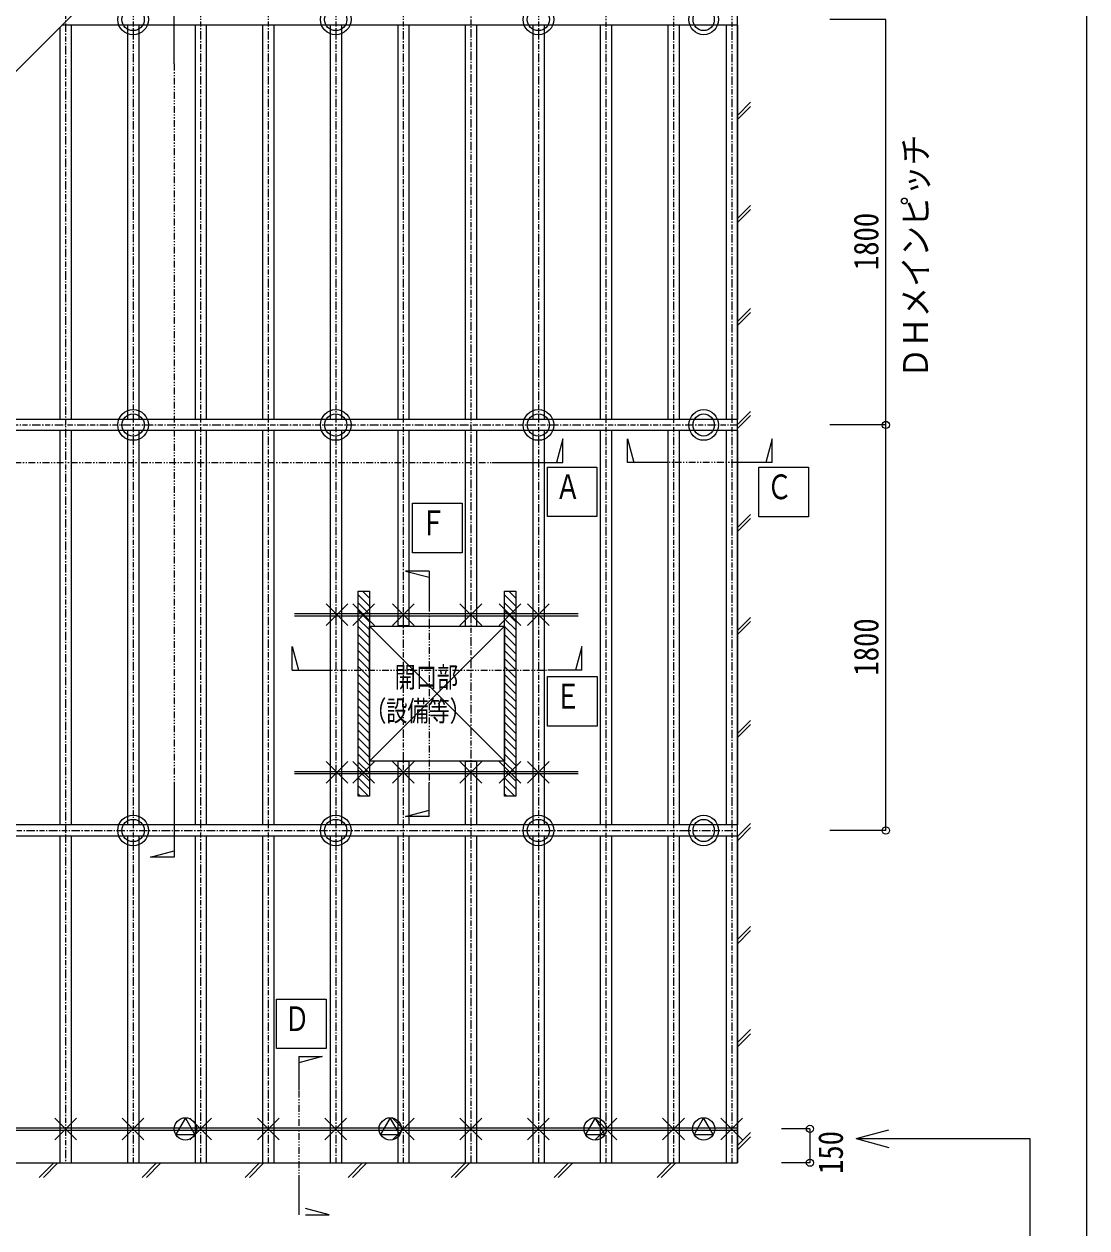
# Model space of a CAD drawing. Units: millimetres, scale not verified. Extents: x -205 to 205, y -142 to 142.
# Drawn here: x -136.6 to -42.2, y -40.6 to 66.2 of the extents above; entities that cross this region are included whole.
import ezdxf
from ezdxf.enums import TextEntityAlignment as Align

# ---------------------------------------------------------------- set-up
doc = ezdxf.new("R2010")
doc.units = ezdxf.units.MM
doc.header["$LTSCALE"] = 0.25
doc.linetypes.add('USER2', pattern=[7.8, 1.8, -0.6, 0.3, -0.6, 3, -0.6, 0.3, -0.6])
doc.linetypes.add('USER4', pattern=[4.8, 2.4, -0.6, 0.3, -0.6, 0.3, -0.6])
for name, color, linetype, lineweight in [('0-1_0-0 基本', 7, 'Continuous', 18), ('0-2_0-1 軸組', 7, 'Continuous', 18), ('0-3_0-2 インサート', 7, 'Continuous', 18), ('0-4_0-3 文字', 7, 'Continuous', 18), ('0-5_0-4 ブレース', 7, 'Continuous', 18), ('F-2_F-1 レイアウト', 7, 'Continuous', 18)]:
    doc.layers.add(name, color=color, linetype=linetype, lineweight=lineweight)
doc.styles.add('ＭＳ ゴシック', font='')
doc.styles.get('ＭＳ ゴシック').set_extended_font_data('MS Gothic')

msp = doc.modelspace()

# ---------------------------------------------------------------- linework, layer by layer
at = {"layer": '0-1_0-0 基本', "color": 4, "linetype": 'USER2'}
for p, q in [((-84.8776, 112.4425), (-84.8776, -34.8514)), ((-78.8776, 112.4425), (-78.8776, -34.8514)), ((-73.6976, 112.4416), (-73.6976, -34.8523)), ((-90.8776, 108.4582), (-90.8776, -34.8514)), ((-96.8776, 102.6416), (-96.8776, -34.8514)), ((-102.8776, 96.4582), (-102.8776, -34.8514)), ((-108.8776, 90.4582), (-108.8776, -34.8514)), ((-114.8776, 84.4582), (-114.8776, -34.8514)), ((-120.8776, 78.4582), (-120.8776, -34.8514)), ((-126.8776, 72.4582), (-126.8776, -34.8514)), ((-132.8776, 67.1416), (-132.8776, -34.8514)), ((-168.6933, 30.6416), (-73.1976, 30.6416)), ((-183.1976, -5.3584), (-73.1976, -5.3584))]:
    msp.add_line(p, q, dxfattribs=at)
at = {"layer": '0-1_0-0 基本'}
for p, q in [((-73.1976, 58.1293), (-72.0406, 59.2863)), ((-73.1976, 57.7567), (-72.0406, 58.9137)), ((-73.1976, 48.9836), (-72.0406, 50.1407)), ((-73.1976, 48.611), (-72.0406, 49.7681)), ((-73.1976, 39.838), (-72.0406, 40.995)), ((-73.1976, 39.4654), (-72.0406, 40.6224)), ((-73.1976, 30.6923), (-72.0406, 31.8494)), ((-73.1976, 30.3197), (-72.0406, 31.4768)), ((-73.1976, 21.5466), (-72.0406, 22.7037)), ((-73.1976, 21.5466), (-72.0406, 22.7037)), ((-73.1976, 21.1741), (-72.0406, 22.3311)), ((-73.1976, 21.1741), (-72.0406, 22.3311)), ((-109.741, 12.8278), (-107.8142, 14.7546)), ((-109.741, 14.7546), (-107.8142, 12.8278)), ((-107.3528, 12.8278), (-105.426, 14.7546)), ((-107.3528, 14.7546), (-105.426, 12.8278)), ((-103.841, 12.8278), (-101.9142, 14.7546)), ((-103.841, 14.7546), (-101.9142, 12.8278)), ((-97.841, 12.8278), (-95.9142, 14.7546)), ((-97.841, 14.7546), (-95.9142, 12.8278)), ((-94.3528, 12.8278), (-92.426, 14.7546)), ((-94.3528, 14.7546), (-92.426, 12.8278)), ((-91.841, 12.8278), (-89.9142, 14.7546)), ((-91.841, 14.7546), (-89.9142, 12.8278)), ((-112.5489, 13.8912), (-87.3521, 13.8912)), ((-112.5489, 13.6912), (-87.3521, 13.6912)), ((-73.1976, 12.401), (-72.0406, 13.558)), ((-73.1976, 12.0284), (-72.0406, 13.1855)), ((-73.1976, 3.2553), (-72.0406, 4.4124)), ((-73.1976, 2.8827), (-72.0406, 4.0398)), ((-109.741, -1.1722), (-107.8142, 0.7546)), ((-109.741, 0.7546), (-107.8142, -1.1722)), ((-107.3528, -1.1722), (-105.426, 0.7546)), ((-107.3528, 0.7546), (-105.426, -1.1722)), ((-103.841, -1.1722), (-101.9142, 0.7546)), ((-103.841, 0.7546), (-101.9142, -1.1722)), ((-97.841, -1.1722), (-95.9142, 0.7546)), ((-97.841, 0.7546), (-95.9142, -1.1722)), ((-94.3528, -1.1722), (-92.426, 0.7546)), ((-94.3528, 0.7546), (-92.426, -1.1722)), ((-91.841, -1.1722), (-89.9142, 0.7546)), ((-91.841, 0.7546), (-89.9142, -1.1722)), ((-112.5489, -0.1088), (-87.3521, -0.1088)), ((-112.5489, -0.3088), (-87.3521, -0.3088)), ((-73.1976, -5.8903), (-72.0406, -4.7333)), ((-73.1976, -6.2629), (-72.0406, -5.1059)), ((-73.1976, -15.036), (-72.0406, -13.8789)), ((-73.1976, -15.4086), (-72.0406, -14.2515)), ((-73.1976, -24.1816), (-72.0406, -23.0246)), ((-73.1976, -24.5542), (-72.0406, -23.3972)), ((-133.841, -30.888), (-131.9142, -32.8148)), ((-133.841, -32.8148), (-131.9142, -30.888)), ((-127.841, -30.888), (-125.9142, -32.8148)), ((-127.841, -32.8148), (-125.9142, -30.888)), ((-121.841, -30.888), (-119.9142, -32.8148)), ((-121.841, -32.8148), (-119.9142, -30.888)), ((-115.841, -30.888), (-113.9142, -32.8148)), ((-115.841, -32.8148), (-113.9142, -30.888)), ((-109.841, -30.888), (-107.9142, -32.8148)), ((-109.841, -32.8148), (-107.9142, -30.888)), ((-103.841, -30.888), (-101.9142, -32.8148)), ((-103.841, -32.8148), (-101.9142, -30.888)), ((-97.841, -30.888), (-95.9142, -32.8148)), ((-97.841, -32.8148), (-95.9142, -30.888)), ((-91.841, -30.888), (-89.9142, -32.8148)), ((-91.841, -32.8148), (-89.9142, -30.888)), ((-85.841, -30.888), (-83.9142, -32.8148)), ((-85.841, -32.8148), (-83.9142, -30.888)), ((-79.841, -30.888), (-77.9142, -32.8148)), ((-79.841, -32.8148), (-77.9142, -30.888)), ((-74.661, -30.8889), (-72.7342, -32.8157)), ((-74.661, -32.8157), (-72.7342, -30.8889)), ((-183.1976, -31.7514), (-73.1976, -31.7514)), ((-183.1976, -31.9514), (-73.1976, -31.9514)), ((-73.1976, -33.3273), (-72.0406, -32.1702)), ((-73.1976, -33.6999), (-72.0406, -32.5428)), ((-135.2108, -36.151), (-133.9597, -34.8999)), ((-134.8383, -36.151), (-133.5871, -34.8999)), ((-126.0652, -36.151), (-124.8141, -34.8999)), ((-125.6926, -36.151), (-124.4415, -34.8999)), ((-116.9195, -36.151), (-115.6684, -34.8999)), ((-116.5469, -36.151), (-115.2958, -34.8999)), ((-107.7739, -36.151), (-106.5227, -34.8999)), ((-107.4013, -36.151), (-106.1502, -34.8999)), ((-98.6282, -36.151), (-97.3771, -34.8999)), ((-98.2556, -36.151), (-97.0045, -34.8999)), ((-89.4826, -36.151), (-88.2314, -34.8999)), ((-89.11, -36.151), (-87.8588, -34.8999)), ((-80.3369, -36.151), (-79.0858, -34.8999)), ((-79.9643, -36.151), (-78.7132, -34.8999))]:
    msp.add_line(p, q, dxfattribs=at)
msp.add_lwpolyline([(-183.1976, -34.8514), (-73.1976, -34.8514), (-73.1976, 112.4416)], dxfattribs=at)
at = {"layer": '0-2_0-1 軸組'}
for p, q in [((-133.3776, 65.9582), (-133.3776, 31.1416)), ((-73.1976, 66.1416), (-133.1933, 66.1416)), ((-132.3776, 66.1416), (-132.3776, 31.1416)), ((-127.3776, 66.1416), (-127.3776, 31.1416)), ((-126.3776, 66.1416), (-126.3776, 31.1416)), ((-121.3776, 66.1416), (-121.3776, 31.1416)), ((-120.3776, 66.1416), (-120.3776, 31.1416)), ((-115.3776, 66.1416), (-115.3776, 31.1416)), ((-114.3776, 66.1416), (-114.3776, 31.1416)), ((-109.3776, 66.1416), (-109.3776, 31.1416)), ((-108.3776, 66.1416), (-108.3776, 31.1416)), ((-103.3776, 66.1416), (-103.3776, 31.1416)), ((-102.3776, 66.1416), (-102.3776, 31.1416)), ((-97.3776, 66.1416), (-97.3776, 31.1416)), ((-96.3776, 66.1416), (-96.3776, 31.1416)), ((-91.3776, 66.1416), (-91.3776, 31.1416)), ((-90.3776, 66.1416), (-90.3776, 31.1416)), ((-85.3776, 66.1416), (-85.3776, 31.1416)), ((-84.3776, 66.1416), (-84.3776, 31.1416)), ((-79.3776, 66.1416), (-79.3776, 31.1416)), ((-78.3776, 66.1416), (-78.3776, 31.1416)), ((-74.1976, 66.1407), (-74.1976, 31.1407)), ((-73.1976, 66.1407), (-73.1976, 31.1407)), ((-73.1976, 31.1416), (-168.1933, 31.1416)), ((-73.1976, 30.1416), (-169.1933, 30.1416)), ((-133.3776, 30.1416), (-133.3776, -4.8584)), ((-132.3776, 30.1416), (-132.3776, -4.8584)), ((-127.3776, 30.1416), (-127.3776, -4.8584)), ((-126.3776, 30.1416), (-126.3776, -4.8584)), ((-121.3776, 30.1416), (-121.3776, -4.8584)), ((-120.3776, 30.1416), (-120.3776, -4.8584)), ((-115.3776, 30.1416), (-115.3776, -4.8584)), ((-114.3776, 30.1416), (-114.3776, -4.8584)), ((-109.3776, 30.1416), (-109.3776, -4.8584)), ((-108.3776, 30.1416), (-108.3776, -4.8584)), ((-103.3776, 30.1416), (-103.3776, 12.8278)), ((-102.3776, 30.1416), (-102.3776, 12.8278)), ((-97.3776, 30.1416), (-97.3776, 12.7912)), ((-96.3776, 30.1416), (-96.3776, 12.7912)), ((-91.3776, 30.1416), (-91.3776, -4.8584)), ((-90.3776, 30.1416), (-90.3776, -4.8584)), ((-85.3776, 30.1416), (-85.3776, -4.8584)), ((-84.3776, 30.1416), (-84.3776, -4.8584)), ((-79.3776, 30.1416), (-79.3776, -4.8584)), ((-78.3776, 30.1416), (-78.3776, -4.8584)), ((-74.1976, 30.1407), (-74.1976, -4.8593)), ((-73.1976, 30.1407), (-73.1976, -4.8593)), ((-106.8894, -2.321), (-106.8894, 15.879)), ((-106.8894, 15.879), (-105.8894, 15.879)), ((-106.8894, 15.5658), (-105.8894, 14.5658)), ((-106.4955, 15.879), (-105.8894, 15.2729)), ((-105.8894, 15.879), (-105.8894, -2.321)), ((-93.8894, -2.321), (-93.8894, 15.879)), ((-93.8894, 15.879), (-92.8894, 15.879)), ((-93.8894, 15.5658), (-92.8894, 14.5658)), ((-93.4955, 15.879), (-92.8894, 15.2729)), ((-92.8894, 15.879), (-92.8894, -2.321)), ((-106.8894, 14.8587), (-105.8894, 13.8587)), ((-106.8894, 14.1516), (-105.8894, 13.1516)), ((-93.8894, 14.8587), (-92.8894, 13.8587)), ((-93.8894, 14.1516), (-92.8894, 13.1516)), ((-106.8894, 13.4445), (-105.8894, 12.4445)), ((-103.3776, 12.8278), (-102.3776, 12.8278)), ((-93.8894, 13.4445), (-92.8894, 12.4445)), ((-106.8894, 12.7373), (-105.8894, 11.7373)), ((-106.8894, 12.0302), (-105.8894, 11.0302)), ((-97.3776, 12.7912), (-96.3776, 12.7912)), ((-93.8894, 12.7373), (-92.8894, 11.7373)), ((-93.8894, 12.0302), (-92.8894, 11.0302)), ((-106.8894, 11.3231), (-105.8894, 10.3231)), ((-93.8894, 11.3231), (-92.8894, 10.3231)), ((-106.8894, 10.616), (-105.8894, 9.616)), ((-106.8894, 9.9089), (-105.8894, 8.9089)), ((-93.8894, 10.616), (-92.8894, 9.616)), ((-93.8894, 9.9089), (-92.8894, 8.9089)), ((-106.8894, 9.2018), (-105.8894, 8.2018)), ((-93.8894, 9.2018), (-92.8894, 8.2018)), ((-106.8894, 8.4947), (-105.8894, 7.4947)), ((-106.8894, 7.7876), (-105.8894, 6.7876)), ((-93.8894, 8.4947), (-92.8894, 7.4947)), ((-93.8894, 7.7876), (-92.8894, 6.7876)), ((-106.8894, 7.0805), (-105.8894, 6.0805)), ((-93.8894, 7.0805), (-92.8894, 6.0805)), ((-106.8894, 6.3734), (-105.8894, 5.3734)), ((-106.8894, 5.6663), (-105.8894, 4.6663)), ((-93.8894, 6.3734), (-92.8894, 5.3734)), ((-93.8894, 5.6663), (-92.8894, 4.6663)), ((-106.8894, 4.9592), (-105.8894, 3.9592)), ((-93.8894, 4.9592), (-92.8894, 3.9592)), ((-106.8894, 4.2521), (-105.8894, 3.2521)), ((-106.8894, 3.545), (-105.8894, 2.545)), ((-93.8894, 4.2521), (-92.8894, 3.2521)), ((-93.8894, 3.545), (-92.8894, 2.545)), ((-106.8894, 2.8379), (-105.8894, 1.8379)), ((-93.8894, 2.8379), (-92.8894, 1.8379)), ((-106.8894, 2.1307), (-105.8894, 1.1307)), ((-106.8894, 1.4236), (-105.8894, 0.4236)), ((-93.8894, 2.1307), (-92.8894, 1.1307)), ((-93.8894, 1.4236), (-92.8894, 0.4236)), ((-106.8894, 0.7165), (-105.8894, -0.2835)), ((-106.8894, 0.0094), (-105.8894, -0.9906)), ((-103.3776, 0.7912), (-103.3776, -4.8584)), ((-103.3776, 0.7912), (-102.3776, 0.7912)), ((-102.3776, 0.7912), (-102.3776, -4.8584)), ((-97.3776, 0.7912), (-97.3776, -4.8584)), ((-97.3776, 0.7912), (-96.3776, 0.7912)), ((-96.3776, 0.7912), (-96.3776, -4.8584)), ((-93.8894, 0.7165), (-92.8894, -0.2835)), ((-93.8894, 0.0094), (-92.8894, -0.9906)), ((-106.8894, -0.6977), (-105.8894, -1.6977)), ((-93.8894, -0.6977), (-92.8894, -1.6977)), ((-106.8894, -1.4048), (-105.9732, -2.321)), ((-106.8894, -2.1119), (-106.6803, -2.321)), ((-93.8894, -1.4048), (-92.9732, -2.321)), ((-93.8894, -2.1119), (-93.6803, -2.321)), ((-105.8894, -2.321), (-106.8894, -2.321)), ((-92.8894, -2.321), (-93.8894, -2.321)), ((-73.1976, -4.8584), (-183.1976, -4.8584)), ((-73.1976, -5.8584), (-183.1976, -5.8584)), ((-133.3776, -5.8584), (-133.3776, -34.8514)), ((-132.3776, -5.8584), (-132.3776, -34.8514)), ((-127.3776, -5.8584), (-127.3776, -34.8514)), ((-126.3776, -5.8584), (-126.3776, -34.8514)), ((-121.3776, -5.8584), (-121.3776, -34.8514)), ((-120.3776, -5.8584), (-120.3776, -34.8514)), ((-115.3776, -5.8584), (-115.3776, -34.8514)), ((-114.3776, -5.8584), (-114.3776, -34.8514)), ((-109.3776, -5.8584), (-109.3776, -34.8514)), ((-108.3776, -5.8584), (-108.3776, -34.8514)), ((-103.3776, -5.8584), (-103.3776, -34.8514)), ((-102.3776, -5.8584), (-102.3776, -34.8514)), ((-97.3776, -5.8584), (-97.3776, -34.8514)), ((-96.3776, -5.8584), (-96.3776, -34.8514)), ((-91.3776, -5.8584), (-91.3776, -34.8514)), ((-90.3776, -5.8584), (-90.3776, -34.8514)), ((-85.3776, -5.8584), (-85.3776, -34.8514)), ((-84.3776, -5.8584), (-84.3776, -34.8514)), ((-79.3776, -5.8584), (-79.3776, -34.8514)), ((-78.3776, -5.8584), (-78.3776, -34.8514)), ((-74.1976, -5.8593), (-74.1976, -34.8523)), ((-73.1976, -5.8593), (-73.1976, -34.8523))]:
    msp.add_line(p, q, dxfattribs=at)
at = {"layer": '0-3_0-2 インサート'}
for points in [[(-121.3812, -32.3458), (-122.2376, -30.8625), (-123.094, -32.3458)], [(-103.1812, -32.3458), (-104.0376, -30.8625), (-104.894, -32.3458)], [(-84.9812, -32.3458), (-85.8376, -30.8625), (-86.694, -32.3458)], [(-75.3412, -32.3458), (-76.1976, -30.8625), (-77.054, -32.3458)]]:
    msp.add_lwpolyline(points, close=True, dxfattribs=at)
for centre, radius in [((-126.8776, 66.6416), 1.3624), ((-126.8776, 66.6416), 0.9889), ((-108.8776, 66.6416), 1.3624), ((-108.8776, 66.6416), 0.9889), ((-90.8776, 66.6416), 1.3624), ((-90.8776, 66.6416), 0.9889), ((-126.8776, 30.6416), 1.3624), ((-126.8776, 30.6416), 0.9889), ((-108.8776, 30.6416), 1.3624), ((-108.8776, 30.6416), 0.9889), ((-90.8776, 30.6416), 1.3624), ((-90.8776, 30.6416), 0.9889), ((-126.8776, -5.3584), 1.3624), ((-108.8776, -5.3584), 1.3624), ((-90.8776, -5.3584), 1.3624), ((-126.8776, -5.3584), 0.9889), ((-108.8776, -5.3584), 0.9889), ((-90.8776, -5.3584), 0.9889), ((-122.2376, -31.8514), 0.9889), ((-104.0376, -31.8514), 0.9889), ((-85.8376, -31.8514), 0.9889), ((-76.1976, -31.8514), 0.9889)]:
    msp.add_circle(centre, radius, dxfattribs=at)
for centre, major_axis in [((-76.1976, 66.6416), (0, 1.3624)), ((-76.1976, 66.6416), (0, 0.9889)), ((-76.1976, 30.6416), (0, 1.3624)), ((-76.1976, 30.6416), (0, 0.9889)), ((-76.1976, -5.3584), (0, 1.3624)), ((-76.1976, -5.3584), (0, 0.9889))]:
    msp.add_ellipse(centre, major_axis=major_axis, ratio=0.95783, dxfattribs=at)
at = {"layer": '0-4_0-3 文字'}
for p, q in [((-123.2332, 62.7078), (-123.2332, 68.9774)), ((-123.2332, 62.7078), (-123.2332, 68.9774)), ((-60.0169, 30.6416), (-64.9821, 30.6416)), ((-60.0169, -5.3584), (-60.0169, 30.6416)), ((-88.7198, 29.41), (-89.2805, 27.3176)), ((-88.7198, 27.3176), (-88.7198, 29.41)), ((-82.967, 29.41), (-82.4063, 27.3176)), ((-82.967, 27.3176), (-82.967, 29.41)), ((-82.967, 27.3176), (-82.967, 29.41)), ((-70.1151, 29.41), (-70.6757, 27.3176)), ((-70.1151, 27.3176), (-70.1151, 29.41)), ((-94.9895, 27.3176), (-88.7198, 27.3176)), ((-90.0769, 26.9099), (-85.6769, 26.9099)), ((-90.0769, 22.5099), (-90.0769, 26.9099)), ((-85.6769, 26.9099), (-85.6769, 22.5099)), ((-79.967, 27.3176), (-82.967, 27.3176)), ((-70.1151, 27.3176), (-73.1151, 27.3176)), ((-71.2861, 26.9001), (-66.8861, 26.9001)), ((-71.2861, 22.5001), (-71.2861, 26.9001)), ((-66.8861, 26.9001), (-66.8861, 22.5001)), ((-102.0485, 23.7038), (-97.6485, 23.7038)), ((-102.0485, 19.3038), (-102.0485, 23.7038)), ((-97.6485, 23.7038), (-97.6485, 19.3038)), ((-85.6769, 22.5099), (-90.0769, 22.5099)), ((-66.8861, 22.5001), (-71.2861, 22.5001)), ((-97.6485, 19.3038), (-102.0485, 19.3038)), ((-102.6681, 17.6779), (-100.5757, 17.1172)), ((-100.5757, 17.6779), (-102.6681, 17.6779)), ((-100.5757, 17.6779), (-100.5757, 14.6779)), ((-112.7543, 10.9782), (-112.1936, 8.8858)), ((-112.7543, 8.8858), (-112.7543, 10.9782)), ((-87.0245, 10.9782), (-87.5851, 8.8858)), ((-87.0245, 8.8858), (-87.0245, 10.9782)), ((-112.7543, 8.8858), (-109.7543, 8.8858)), ((-87.0245, 8.8858), (-90.0245, 8.8858)), ((-90.0623, 8.3096), (-85.6623, 8.3096)), ((-90.0623, 3.9096), (-90.0623, 8.3096)), ((-85.6623, 8.3096), (-85.6623, 3.9096)), ((-85.6623, 3.9096), (-90.0623, 3.9096)), ((-123.2332, -1.4494), (-123.2332, -7.719)), ((-123.2332, -1.4494), (-123.2332, -7.719)), ((-100.5757, -4.1199), (-100.5757, -1.1199)), ((-102.6681, -4.1199), (-100.5757, -3.5592)), ((-100.5757, -4.1199), (-102.6681, -4.1199)), ((-60.0169, -5.3584), (-64.9821, -5.3584)), ((-125.3256, -7.719), (-123.2332, -7.1584)), ((-125.3256, -7.719), (-123.2332, -7.1584)), ((-123.2332, -7.719), (-125.3256, -7.719)), ((-123.2332, -7.719), (-125.3256, -7.719)), ((-114.1398, -20.3223), (-109.7398, -20.3223)), ((-114.1398, -24.7223), (-114.1398, -20.3223)), ((-109.7398, -20.3223), (-109.7398, -24.7223)), ((-109.7398, -24.7223), (-114.1398, -24.7223)), ((-112.1651, -25.4221), (-112.1651, -28.4221)), ((-110.0726, -25.4221), (-112.1651, -25.9827)), ((-112.1651, -25.4221), (-110.0726, -25.4221)), ((-66.7551, -31.8514), (-69.2936, -31.8514)), ((-66.7551, -31.8514), (-66.7551, -34.8514)), ((-62.6589, -32.7143), (-59.7611, -31.9378)), ((-62.6589, -32.7143), (-59.7611, -33.4907)), ((-66.7551, -34.8514), (-69.2936, -34.8514)), ((-112.1651, -36.474), (-112.1651, -39.474)), ((-109.4726, -39.474), (-111.5651, -38.9133)), ((-111.5651, -39.474), (-109.4726, -39.474))]:
    msp.add_line(p, q, dxfattribs=at)
at = {"layer": '0-4_0-3 文字', "color": 4, "linetype": 'USER4'}
for p, q in [((-123.2332, 62.7078), (-123.2332, -1.4494)), ((-123.2332, 62.7078), (-123.2332, -1.4494)), ((-158.6622, 27.3176), (-94.9895, 27.3176)), ((-71.9151, 27.3176), (-79.967, 27.3176)), ((-100.5757, 14.6779), (-100.5757, -1.1199)), ((-109.7543, 8.8858), (-90.0245, 8.8858)), ((-112.1651, -27.2221), (-112.1651, -36.474))]:
    msp.add_line(p, q, dxfattribs=at)
at = {"layer": '0-4_0-3 文字'}
for points in [[(-60.0169, 30.6416), (-60.0169, 66.6416), (-64.9821, 66.6416)], [(-62.6589, -32.7143), (-47.235, -32.7143), (-47.235, -56.7579)]]:
    msp.add_lwpolyline(points, dxfattribs=at)
for centre in [(-60.0169, 30.6416), (-60.0169, -5.3584), (-66.7551, -31.8514), (-66.7551, -34.8514)]:
    msp.add_circle(centre, 0.319, dxfattribs=at)
at = {"layer": '0-5_0-4 ブレース'}
for p, q in [((-86.8933, 112.4425), (-183.1976, 16.1382)), ((-105.8894, 0.7912), (-93.8894, 12.7912)), ((-105.8894, 12.7912), (-93.8894, 0.7912))]:
    msp.add_line(p, q, dxfattribs=at)
msp.add_lwpolyline([(-105.8894, 12.7912), (-93.8894, 12.7912), (-93.8894, 0.7912), (-105.8894, 0.7912)], close=True, dxfattribs=at)
at = {"layer": 'F-2_F-1 レイアウト'}
msp.add_line((-42.154, -124.5), (-42.154, 142.5), dxfattribs=at)

# ---------------------------------------------------------------- texts
at = {"layer": '0-4_0-3 文字', "style": 'ＭＳ ゴシック'}
for s, width, p in [('ＤＨメインピッチ', 0.9, (-55.6218, 34.8029)), ('1800', 0.85, (-60.0169, 44.3916)), ('1800', 0.85, (-60.0169, 8.3916)), ('150', 0.85, (-63.1717, -35.8514))]:
    msp.add_text(s, height=2.199, rotation=90, dxfattribs=dict(at, width=width)).set_placement(p, align=Align.BOTTOM_LEFT)
at = {"layer": '0-4_0-3 文字', "style": 'ＭＳ ゴシック', "width": 0.75}
for s, height, p in [('Ａ', 2.199, (-89.3804, 23.4008)), ('Ｃ', 2.199, (-70.5896, 23.391)), ('Ｆ', 2.199, (-101.3521, 20.1947)), ('開口部', 1.833, (-103.6394, 6.7912)), ('Ｅ', 2.199, (-89.3659, 4.8006)), ('（設備等）', 1.833, (-106.2582, 3.7912)), ('Ｄ', 2.199, (-113.4433, -23.8313))]:
    msp.add_text(s, height=height, dxfattribs=at).set_placement(p, align=Align.BOTTOM_LEFT)

doc.saveas('drawing.dxf')
